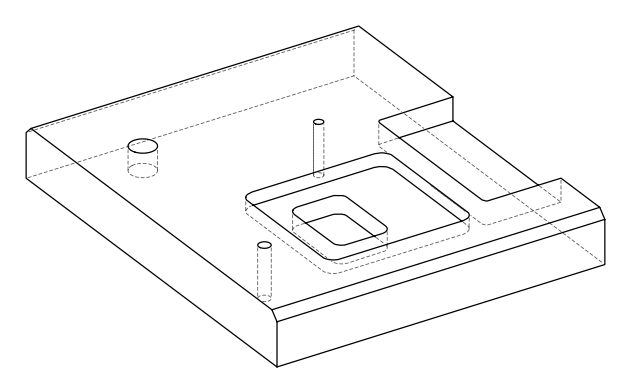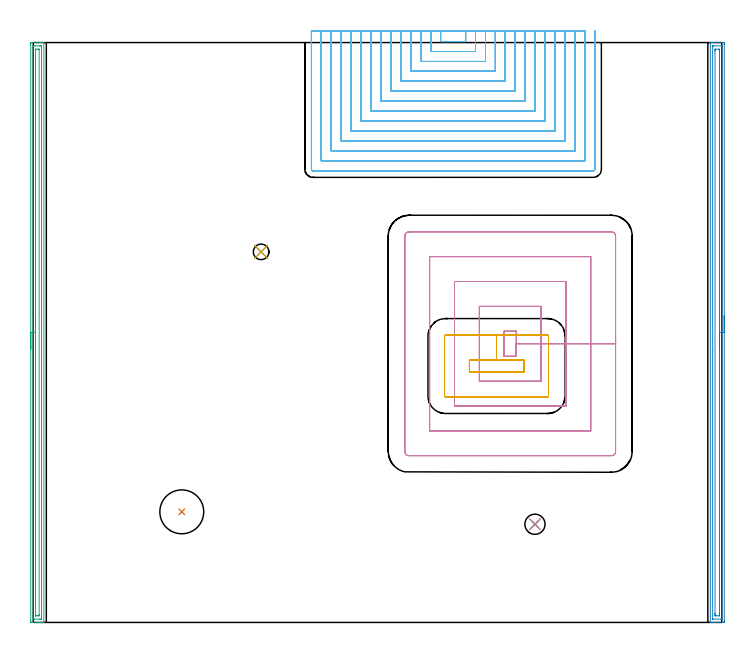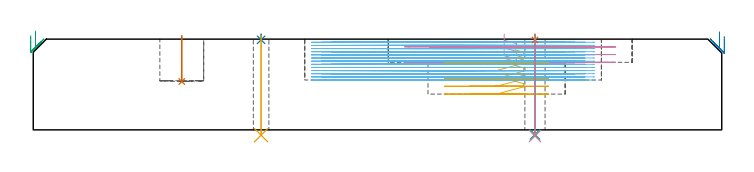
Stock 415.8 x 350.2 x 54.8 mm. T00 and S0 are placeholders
(PLAN: 11 operations, 7 tool changes, 163.1 min)
(1 INDEXABLE_INSERT_DRILL_BLIND_HOLE_FROM_SOLID | STEP1POCKET | NXT0302_024 | 0.11 min | 13935 mm3)
(2 AREA_MILL | FG_CHAMFER_SURFACE | UGT0205_001 | 8.64 min | 12355 mm3)
(3 AREA_MILL_1 | FG_CHAMFER_SURFACE_1 | UGT0205_001 | 8.62 min | 10927 mm3)
(4 MILL_RECTANGULAR_POCKET | POCKET_RECTANGULAR_STRAIGHT | UGT0201_104 | Follow Part, ap 5, ae 75% | 9.26 min | 318202 mm3)
(5 MILL_RECTANGULAR_POCKET_1 | POCKET_RECTANGULAR_STRAIGHT_1 | UGT0201_104 | Follow Part, ap 5, ae 75% | 3.57 min | 89242 mm3)
(6 MILL_SLOT | SLOT_PARTIAL_RECTANGULAR | NXT0201_009 | Follow Part, ap 2, ae 75% | 132.16 min | 359877 mm3)
(7 SPOT_DRILL | STEP1HOLE | NXT0321_9005460120000 | 0.03 min | 36 mm3)
(8 SPOT_DRILL_1 | STEP1HOLE_1 | NXT0321_9005460120000 | 0.03 min | 16 mm3)
(9 DRILL_THROUGH_HOLE_INTO_CENTER | STEP1HOLE | NXT0301_042 | 0.24 min | 2161 mm3)
(10 DRILL_TO_ENLARGE_THROUGH_HOLE | STEP1HOLE | NXT0301_093 | 0.24 min | 4204 mm3)
(11 DRILL_THROUGH_HOLE_INTO_CENTER_1 | STEP1HOLE_1 | NXT0301_065 | 0.24 min | 3795 mm3)
(TOOL NXT0302_024 | Index. Insert Drill 26.5mm [880-D2650L32-03] | D26.5 PA176 FL80 Z2)
(TOOL UGT0205_001 | Chamfer Mill 20 x 3 x 45 deg. | D20 FL50 Z2)
(TOOL UGT0201_104 | End Mill 20 mm | D20 FL22 Z2)
(TOOL NXT0201_009 | ENDMILL 8mm [2P460-0800-NA 1630] | D8 FL26 Z6)
(TOOL NXT0321_9005460120000 | NC Spot Drill, 142deg, 12mm, Carbide, Uncoated | D12 PA142 FL30 Z2)
(TOOL NXT0301_042 | Carbide Drill 7.1mm [860.1-0710-057A1-MM 2214] | D7.1 PA140 FL85 Z2)
(TOOL NXT0301_093 | Carbide Drill 12.2mm [860.1-1220-037A1-MM 2214] | D12.2 PA140 FL60 Z2)
(TOOL NXT0301_065 | Carbide Drill 9.4mm [860.1-0940-075A1-MM 2214] | D9.4 PA140 FL98 Z2)
(OP 1 INDEXABLE_INSERT_DRILL_BLIND_HOLE_FROM_SOLID)
G17 G21 G94 G90
T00 M6
G54
G17 G0 G90 X89.7 Y66.8 S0 M3
G43 Z64.8 H1
G94 G81 G98 Z29.2 F250. R56.8
G80
M5
M2
(OP 2 AREA_MILL)
G17 G21 G94 G90
T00 M6
G54
G17 G0 G90 X417.3 Y185.1 S1061 M3
G43 Z64.8 H0
Z56.4
G94 G1 Y185.062 Z55.528 F250.
Y184.948 Z54.663
Y184.759 Z53.812
Y184.497 Z52.98
Y184.163 Z52.174
Y183.76 Z51.4
Y183.291 Z50.664
Y182.76 Z49.972
Y182.171 Z49.329
Y181.528 Z48.74
Y180.836 Z48.208
Y180.1 Z47.74
Y179.326 Z47.337
Y178.52 Z47.003
Y177.688 Z46.741
Y176.836 Z46.552
Y175.972 Z46.438
Y175.1 Z46.4
Y0.875
X417.298 Y0.607 Z46.402
X417.292 Y0.007 Z46.406
X417.279 Y0.003 Z46.418
X416.675 Y0. Z47.022
X412.206 Z51.488
X411.634 Z52.063
X411.312 Z52.384
X410.74 Z52.957
X410.418 Z53.277
X409.349 Z54.35
X408.963 Y0.002 Z54.728
X408.93 Y0.005 Z54.761
X408.902 Y0.01 Z54.788
X408.9 Y0.16 Z54.8
Y350.04
X408.902 Y350.19 Z54.788
X408.961 Y350.193 Z54.73
X409.349 Y350.2 Z54.35
X409.775 Z53.924
X410.418 Z53.277
X411.634 Z52.063
X412.206 Z51.488
X416.675 Y350.199 Z47.022
X417.279 Y350.197 Z46.418
X417.292 Y350.193 Z46.406
X417.297 Y349.593 Z46.403
X417.3 Y348.969 Z46.4
Y175.1
X415.886 Z47.814
X415.885 Y2.288 Z47.815
X415.882 Y2.184 Z47.818
X415.873 Y2.01 Z47.827
X415.781 Y2.007 Z47.919
X415.28 Y2. Z48.42
X410.418 Y2.001 Z53.282
X410.363 Y2.004 Z53.337
X410.331 Y2.01 Z53.369
X410.321 Y2.024 Z53.379
X410.318 Y2.08 Z53.382
X410.315 Y2.288 Z53.385
X410.314 Y2.392 Z53.386
X410.315 Y347.911 Z53.385
X410.318 Y348.016 Z53.382
X410.327 Y348.19 Z53.373
X410.418 Y348.193 Z53.282
X410.92 Y348.199 Z52.78
X415.781 Z47.919
X415.837 Y348.196 Z47.863
X415.869 Y348.19 Z47.831
X415.879 Y348.176 Z47.821
X415.882 Y348.12 Z47.818
X415.885 Y347.912 Z47.815
X415.886 Y347.808 Z47.814
Y175.1
X414.472 Z49.228
X414.471 Y5.069 Z49.229
Y4.593
X414.467 Y4.177 Z49.233
X414.465 Y4.059 Z49.235
X414.46 Y4.01 Z49.24
X414.348 Y4.006 Z49.352
X414.17 Y4.001 Z49.53
X412.383 Z51.317
X412.206 Y4.004 Z51.494
X412.029 Y4.01 Z51.671
X411.735 Y4.028 Z51.965
X411.733 Y4.177 Z51.967
X411.73 Y4.653 Z51.97
X411.729 Y5.069 Z51.971
X411.728 Y5.547 Z51.972
X411.729 Y345.13 Z51.971
Y345.607
X411.733 Y346.023 Z51.967
X411.735 Y346.141 Z51.965
X411.74 Y346.19 Z51.96
X411.852 Y346.194 Z51.848
X412.03 Y346.199 Z51.67
X413.817 Z49.883
X413.994 Y346.196 Z49.706
X414.171 Y346.19 Z49.529
X414.465 Y346.172 Z49.235
X414.467 Y346.023 Z49.233
X414.47 Y345.547 Z49.23
X414.471 Y345.13 Z49.229
X414.472 Y344.653 Z49.228
Y175.1
Y174.228 Z49.266
Y173.363 Z49.38
Y172.512 Z49.569
Y171.68 Z49.831
Y170.874 Z50.165
Y170.1 Z50.568
Y169.364 Z51.037
Y168.672 Z51.568
Y168.029 Z52.157
Y167.44 Z52.801
Y166.908 Z53.493
Y166.44 Z54.228
Y166.037 Z55.002
Y165.703 Z55.808
Y165.441 Z56.64
Y165.252 Z57.492
Y165.138 Z58.357
Y165.1 Z59.228
G0 Z64.8
M5
M2
(OP 3 AREA_MILL_1)
G17 G21 G94 G90
T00 M6
G54
G17 G0 G90 X-1.5 Y165.1 S1061 M3
G43 Z64.8 H0
Z56.9
G94 G1 Y165.138 Z56.028 F250.
Y165.252 Z55.163
Y165.441 Z54.312
Y165.703 Z53.48
Y166.037 Z52.674
Y166.44 Z51.9
Y166.908 Z51.164
Y167.44 Z50.472
Y168.029 Z49.829
Y168.672 Z49.24
Y169.364 Z48.708
Y170.1 Z48.24
Y170.874 Z47.837
Y171.68 Z47.503
Y172.512 Z47.241
Y173.364 Z47.052
Y174.228 Z46.938
Y175.1 Z46.9
Y349.137
X-1.499 Y349.593 Z46.901
X-1.495 Y350.025 Z46.903
X-1.492 Y350.19 Z46.906
X-1.07 Y350.2 Z47.327
X3.33 Z51.724
X3.893 Z52.29
X4.21 Z52.606
X4.773 Z53.169
X5.09 Z53.485
X6.091 Z54.491
X6.394 Y350.19 Z54.793
X6.4 Y350.039 Z54.8
Y0.161
X6.394 Y0.01 Z54.793
X6.091 Y0. Z54.49
X5.723 Z54.122
X5.09 Z53.485
X3.893 Z52.29
X3.33 Z51.724
X-1.07 Y0.001 Z47.327
X-1.293 Y0.004 Z47.104
X-1.492 Y0.01 Z46.906
X-1.495 Y0.175 Z46.903
X-1.499 Y0.607 Z46.901
X-1.5 Y1.043 Z46.9
Y175.1
X-0.086 Z48.314
X-0.085 Y347.702 Z48.315
X-0.084 Y347.808 Z48.316
X-0.076 Y348.19 Z48.324
X0.306 Y348.198 Z48.706
X0.69 Y348.199 Z49.09
X1.184 Y348.2 Z49.584
X3.824 Z52.224
X4.21 Y348.199 Z52.61
X4.706 Y348.197 Z53.106
X4.898 Y348.19 Z53.298
X4.979 Y348.163 Z53.379
X4.984 Y347.915 Z53.384
X4.985 Y347.808 Z53.385
X4.986 Y347.021 Z53.386
X4.985 Y2.498 Z53.385
X4.983 Y2.392 Z53.383
X4.975 Y2.01 Z53.375
X4.594 Y2.002 Z52.994
X4.21 Y2.001 Z52.61
X3.716 Y2. Z52.116
X1.076 Z49.476
X0.69 Y2.001 Z49.09
X0.193 Y2.003 Z48.593
X0.002 Y2.01 Z48.402
X-0.079 Y2.037 Z48.321
X-0.084 Y2.285 Z48.316
X-0.085 Y2.392 Z48.315
X-0.086 Y3.179 Z48.314
Y175.1
X1.328 Z49.728
X1.329 Y345.375 Z49.729
X1.334 Y346.023 Z49.734
X1.335 Y346.144 Z49.735
X1.343 Y346.191 Z49.743
X1.4 Y346.196 Z49.8
X1.57 Y346.198 Z49.97
X2.276 Y346.2 Z50.676
X3.156 Z51.556
X3.33 Y346.198 Z51.73
X3.504 Y346.194 Z51.904
X3.553 Y346.19 Z51.953
X3.565 Y346.183 Z51.965
X3.567 Y346.169 Z51.967
X3.57 Y346.105 Z51.97
X3.571 Y346.023 Z51.971
Y345.778
Y4.825
X3.566 Y4.177 Z51.966
X3.564 Y4.056 Z51.964
X3.557 Y4.01 Z51.957
X3.5 Y4.004 Z51.9
X3.33 Y4.002 Z51.73
X2.624 Y4. Z51.024
X1.744 Z50.144
X1.57 Y4.002 Z49.97
X1.396 Y4.006 Z49.796
X1.347 Y4.01 Z49.747
X1.335 Y4.017 Z49.735
X1.333 Y4.031 Z49.733
X1.33 Y4.095 Z49.73
X1.329 Y4.177 Z49.729
X1.328 Y4.422 Z49.728
Y175.1
Y175.972 Z49.766
Y176.836 Z49.88
Y177.688 Z50.069
Y178.52 Z50.331
Y179.326 Z50.665
Y180.1 Z51.068
Y180.836 Z51.537
Y181.528 Z52.068
Y182.171 Z52.657
Y182.76 Z53.301
Y183.292 Z53.993
Y183.76 Z54.728
Y184.163 Z55.502
Y184.497 Z56.308
Y184.759 Z57.14
Y184.948 Z57.992
Y185.062 Z58.857
Y185.1 Z59.728
G0 Z64.8
M5
M2
(OP 4 MILL_RECTANGULAR_POCKET)
G17 G21 G94 G90
T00 M6
G54
G17 G0 G90 X284.4 Y174.412 S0 M3
G43 Z64.8 H0
Z57.8
G94 G1 Y160.7 Z54.126 F250.
X291.7 Z52.17
Y168.3 Z50.133
Y175.9 F500.
X284.4
Y160.7
X291.7
Y168.3
X306.7
Y190.9
X269.4
Y145.7
X306.7
Y168.3
X321.7
Y205.9
X254.4
Y130.7
X321.7
Y168.3
X336.7
Y220.9
X239.4
Y115.7
X336.7
Y168.3
X351.7
Y233.3
G3 X349.1 Y235.9 R2.6
G1 X227.
G3 X224.4 Y233.3 R2.6
G1 Y103.3
G3 X227. Y100.7 R2.6
G1 X349.1
G3 X351.7 Y103.3 R2.6
G1 Y168.3
Y169.3
G0 X284.4 Y174.412 Z53.133
G1 Y160.7 Z49.459 F250.
X291.7 Z47.503
Y168.3 Z45.467
Y175.9 F500.
X284.4
Y160.7
X291.7
Y168.3
X306.7
Y190.9
X269.4
Y145.7
X306.7
Y168.3
X321.7
Y205.9
X254.4
Y130.7
X321.7
Y168.3
X336.7
Y220.9
X239.4
Y115.7
X336.7
Y168.3
X351.7
Y233.3
G3 X349.1 Y235.9 R2.6
G1 X227.
G3 X224.4 Y233.3 R2.6
G1 Y103.3
G3 X227. Y100.7 R2.6
G1 X349.1
G3 X351.7 Y103.3 R2.6
G1 Y168.3
Y169.3
G0 X284.4 Y174.412 Z48.467
G1 Y160.7 Z44.792 F250.
X291.7 Z42.836
Y168.3 Z40.8
Y175.9 F500.
X284.4
Y160.7
X291.7
Y168.3
X306.7
Y190.9
X269.4
Y145.7
X306.7
Y168.3
X321.7
Y205.9
X254.4
Y130.7
X321.7
Y168.3
X336.7
Y220.9
X239.4
Y115.7
X336.7
Y168.3
X351.7
Y233.3
G3 X349.1 Y235.9 R2.6
G1 X227.
G3 X224.4 Y233.3 R2.6
G1 Y103.3
G3 X227. Y100.7 R2.6
G1 X349.1
G3 X351.7 Y103.3 R2.6
G1 Y168.3
Y169.3
G0 Z64.8
M5
M2
(OP 5 MILL_RECTANGULAR_POCKET_1)
G17 G21 G94 G90
T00 M6
G54
G17 G0 G90 X291.003 Y151.2 S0 M3
G43 Z64.8 H0
Z48.314
G94 G1 X296.2 Z46.922 F250.
Y158.5 Z44.966
X279.8 Z40.571
X263.4 F500.
Y151.2
X296.2
Y158.5
X279.8
Y173.5
X249.
G3 X248.4 Y172.9 R0.6
G1 Y136.8
G3 X249. Y136.2 R0.6
G1 X310.6
G3 X311.2 Y136.8 R0.6
G1 Y172.9
G3 X310.6 Y173.5 R0.6
G1 X279.8
X278.8
G0 X291.003 Y151.2 Z43.571
G1 X296.2 Z42.179 F250.
Y158.5 Z40.223
X279.8 Z35.829
X263.4 F500.
Y151.2
X296.2
Y158.5
X279.8
Y173.5
X249.
G3 X248.4 Y172.9 R0.6
G1 Y136.8
G3 X249. Y136.2 R0.6
G1 X310.6
G3 X311.2 Y136.8 R0.6
G1 Y172.9
G3 X310.6 Y173.5 R0.6
G1 X279.8
X278.8
G0 X291.003 Y151.2 Z38.829
G1 X296.2 Z37.436 F250.
Y158.5 Z35.48
X279.8 Z31.086
X263.4 F500.
Y151.2
X296.2
Y158.5
X279.8
Y173.5
X249.
G3 X248.4 Y172.9 R0.6
G1 Y136.8
G3 X249. Y136.2 R0.6
G1 X310.6
G3 X311.2 Y136.8 R0.6
G1 Y172.9
G3 X310.6 Y173.5 R0.6
G1 X279.8
X278.8
G0 X291.003 Y151.2 Z34.086
G1 X296.2 Z32.693 F250.
Y158.5 Z30.737
X279.8 Z26.343
X263.4 F500.
Y151.2
X296.2
Y158.5
X279.8
Y173.5
X249.
G3 X248.4 Y172.9 R0.6
G1 Y136.8
G3 X249. Y136.2 R0.6
G1 X310.6
G3 X311.2 Y136.8 R0.6
G1 Y172.9
G3 X310.6 Y173.5 R0.6
G1 X279.8
X278.8
G0 X291.003 Y151.2 Z29.343
G1 X296.2 Z27.95 F250.
Y158.5 Z25.994
X279.8 Z21.6
X263.4 F500.
Y151.2
X296.2
Y158.5
X279.8
Y173.5
X249.
G3 X248.4 Y172.9 R0.6
G1 Y136.8
G3 X249. Y136.2 R0.6
G1 X310.6
G3 X311.2 Y136.8 R0.6
G1 Y172.9
G3 X310.6 Y173.5 R0.6
G1 X279.8
X278.8
G0 Z64.8
M5
M2
(OP 6 MILL_SLOT)
G17 G21 G94 G90
T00 M6
G54
G17 G0 G90 X246. Y357.2 S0 M3
G43 Z64.8 H1
Z52.9
G94 G1 Y354.2 F250.
Y350.8 F500.
X261.1
Y354.2
Y357.2 F250.
X240.
Y354.2
Y344.8 F500.
X267.1
Y354.2
Y357.2 F250.
X234.
Y354.2
Y338.8 F500.
X273.1
Y354.2
Y357.2 F250.
X228.
Y354.2
Y332.8 F500.
X279.1
Y354.2
Y357.2 F250.
X222.
Y354.2
Y326.8 F500.
X285.1
Y354.2
Y357.2 F250.
X216.
Y354.2
Y320.8 F500.
X291.1
Y354.2
Y357.2 F250.
X210.
Y354.2
Y314.8 F500.
X297.1
Y354.2
Y357.2 F250.
X204.
Y354.2
Y308.8 F500.
X303.1
Y354.2
Y357.2 F250.
X198.
Y354.2
Y302.8 F500.
X309.1
Y354.2
Y357.2 F250.
X192.
Y354.2
Y296.8 F500.
X315.1
Y354.2
Y357.2 F250.
X186.
Y354.2
Y290.8 F500.
X321.1
Y354.2
Y357.2 F250.
X180.
Y354.2
Y284.8 F500.
X327.1
Y354.2
Y357.2 F250.
X174.
Y354.2
Y278.8 F500.
X333.1
Y354.2
Y357.2 F250.
X168.
Y354.2
Y273.7 F500.
G3 X168.9 Y272.8 R0.9
G1 X338.2
G3 X339.1 Y273.7 R0.9
G1 Y354.2
Y357.2 F250.
G0 X246. Z51.
G1 Y354.2
Y350.8 F500.
X261.1
Y354.2
Y357.2 F250.
X240.
Y354.2
Y344.8 F500.
X267.1
Y354.2
Y357.2 F250.
X234.
Y354.2
Y338.8 F500.
X273.1
Y354.2
Y357.2 F250.
X228.
Y354.2
Y332.8 F500.
X279.1
Y354.2
Y357.2 F250.
X222.
Y354.2
Y326.8 F500.
X285.1
Y354.2
Y357.2 F250.
X216.
Y354.2
Y320.8 F500.
X291.1
Y354.2
Y357.2 F250.
X210.
Y354.2
Y314.8 F500.
X297.1
Y354.2
Y357.2 F250.
X204.
Y354.2
Y308.8 F500.
X303.1
Y354.2
Y357.2 F250.
X198.
Y354.2
Y302.8 F500.
X309.1
Y354.2
Y357.2 F250.
X192.
Y354.2
Y296.8 F500.
X315.1
Y354.2
Y357.2 F250.
X186.
Y354.2
Y290.8 F500.
X321.1
Y354.2
Y357.2 F250.
X180.
Y354.2
Y284.8 F500.
X327.1
Y354.2
Y357.2 F250.
X174.
Y354.2
Y278.8 F500.
X333.1
Y354.2
Y357.2 F250.
X168.
Y354.2
Y273.7 F500.
G3 X168.9 Y272.8 R0.9
G1 X338.2
G3 X339.1 Y273.7 R0.9
G1 Y354.2
Y357.2 F250.
G0 X246. Z49.1
G1 Y354.2
Y350.8 F500.
X261.1
Y354.2
Y357.2 F250.
X240.
Y354.2
Y344.8 F500.
X267.1
Y354.2
Y357.2 F250.
X234.
Y354.2
Y338.8 F500.
X273.1
Y354.2
Y357.2 F250.
X228.
Y354.2
Y332.8 F500.
X279.1
Y354.2
Y357.2 F250.
X222.
Y354.2
Y326.8 F500.
X285.1
Y354.2
Y357.2 F250.
X216.
Y354.2
Y320.8 F500.
X291.1
Y354.2
Y357.2 F250.
X210.
Y354.2
Y314.8 F500.
X297.1
Y354.2
Y357.2 F250.
X204.
Y354.2
Y308.8 F500.
X303.1
Y354.2
Y357.2 F250.
X198.
Y354.2
Y302.8 F500.
X309.1
Y354.2
Y357.2 F250.
X192.
Y354.2
Y296.8 F500.
X315.1
Y354.2
Y357.2 F250.
X186.
Y354.2
Y290.8 F500.
X321.1
Y354.2
Y357.2 F250.
X180.
Y354.2
Y284.8 F500.
X327.1
Y354.2
Y357.2 F250.
X174.
Y354.2
Y278.8 F500.
X333.1
Y354.2
Y357.2 F250.
X168.
Y354.2
Y273.7 F500.
G3 X168.9 Y272.8 R0.9
G1 X338.2
G3 X339.1 Y273.7 R0.9
G1 Y354.2
Y357.2 F250.
G0 X246. Z47.2
G1 Y354.2
Y350.8 F500.
X261.1
Y354.2
Y357.2 F250.
X240.
Y354.2
Y344.8 F500.
X267.1
Y354.2
Y357.2 F250.
X234.
Y354.2
Y338.8 F500.
X273.1
Y354.2
Y357.2 F250.
X228.
Y354.2
Y332.8 F500.
X279.1
Y354.2
Y357.2 F250.
X222.
Y354.2
Y326.8 F500.
X285.1
Y354.2
Y357.2 F250.
X216.
Y354.2
Y320.8 F500.
X291.1
Y354.2
Y357.2 F250.
X210.
Y354.2
Y314.8 F500.
X297.1
Y354.2
Y357.2 F250.
X204.
Y354.2
Y308.8 F500.
X303.1
Y354.2
Y357.2 F250.
X198.
Y354.2
Y302.8 F500.
X309.1
Y354.2
Y357.2 F250.
X192.
Y354.2
Y296.8 F500.
X315.1
Y354.2
Y357.2 F250.
X186.
Y354.2
Y290.8 F500.
X321.1
Y354.2
Y357.2 F250.
X180.
Y354.2
Y284.8 F500.
X327.1
Y354.2
Y357.2 F250.
X174.
Y354.2
Y278.8 F500.
X333.1
Y354.2
Y357.2 F250.
X168.
Y354.2
Y273.7 F500.
G3 X168.9 Y272.8 R0.9
G1 X338.2
G3 X339.1 Y273.7 R0.9
G1 Y354.2
Y357.2 F250.
G0 X246. Z45.3
G1 Y354.2
Y350.8 F500.
X261.1
Y354.2
Y357.2 F250.
X240.
Y354.2
Y344.8 F500.
X267.1
Y354.2
Y357.2 F250.
X234.
Y354.2
Y338.8 F500.
X273.1
Y354.2
Y357.2 F250.
X228.
Y354.2
Y332.8 F500.
X279.1
Y354.2
Y357.2 F250.
X222.
Y354.2
Y326.8 F500.
X285.1
Y354.2
Y357.2 F250.
X216.
Y354.2
Y320.8 F500.
X291.1
Y354.2
Y357.2 F250.
X210.
Y354.2
Y314.8 F500.
X297.1
Y354.2
Y357.2 F250.
X204.
Y354.2
Y308.8 F500.
X303.1
Y354.2
Y357.2 F250.
X198.
Y354.2
Y302.8 F500.
X309.1
Y354.2
Y357.2 F250.
X192.
Y354.2
Y296.8 F500.
X315.1
Y354.2
Y357.2 F250.
X186.
Y354.2
Y290.8 F500.
X321.1
Y354.2
Y357.2 F250.
X180.
Y354.2
Y284.8 F500.
X327.1
Y354.2
Y357.2 F250.
X174.
Y354.2
Y278.8 F500.
X333.1
Y354.2
Y357.2 F250.
X168.
Y354.2
Y273.7 F500.
G3 X168.9 Y272.8 R0.9
G1 X338.2
G3 X339.1 Y273.7 R0.9
G1 Y354.2
Y357.2 F250.
G0 X246. Z43.4
G1 Y354.2
Y350.8 F500.
X261.1
Y354.2
Y357.2 F250.
X240.
Y354.2
Y344.8 F500.
X267.1
Y354.2
Y357.2 F250.
X234.
Y354.2
Y338.8 F500.
X273.1
Y354.2
Y357.2 F250.
X228.
Y354.2
Y332.8 F500.
X279.1
Y354.2
Y357.2 F250.
X222.
Y354.2
Y326.8 F500.
X285.1
Y354.2
Y357.2 F250.
X216.
Y354.2
Y320.8 F500.
X291.1
Y354.2
Y357.2 F250.
X210.
Y354.2
Y314.8 F500.
X297.1
Y354.2
Y357.2 F250.
X204.
Y354.2
Y308.8 F500.
X303.1
Y354.2
Y357.2 F250.
X198.
Y354.2
Y302.8 F500.
X309.1
Y354.2
Y357.2 F250.
X192.
Y354.2
Y296.8 F500.
X315.1
Y354.2
Y357.2 F250.
X186.
Y354.2
Y290.8 F500.
X321.1
Y354.2
Y357.2 F250.
X180.
Y354.2
Y284.8 F500.
X327.1
Y354.2
Y357.2 F250.
X174.
Y354.2
Y278.8 F500.
X333.1
Y354.2
Y357.2 F250.
X168.
Y354.2
Y273.7 F500.
G3 X168.9 Y272.8 R0.9
G1 X338.2
G3 X339.1 Y273.7 R0.9
G1 Y354.2
Y357.2 F250.
G0 X246. Z41.5
G1 Y354.2
Y350.8 F500.
X261.1
Y354.2
Y357.2 F250.
X240.
Y354.2
Y344.8 F500.
X267.1
Y354.2
Y357.2 F250.
X234.
Y354.2
Y338.8 F500.
X273.1
Y354.2
Y357.2 F250.
X228.
Y354.2
Y332.8 F500.
X279.1
Y354.2
Y357.2 F250.
X222.
Y354.2
Y326.8 F500.
X285.1
Y354.2
Y357.2 F250.
X216.
Y354.2
Y320.8 F500.
X291.1
Y354.2
Y357.2 F250.
X210.
Y354.2
Y314.8 F500.
X297.1
Y354.2
Y357.2 F250.
X204.
Y354.2
Y308.8 F500.
X303.1
Y354.2
Y357.2 F250.
X198.
Y354.2
Y302.8 F500.
X309.1
Y354.2
Y357.2 F250.
X192.
Y354.2
Y296.8 F500.
X315.1
Y354.2
Y357.2 F250.
X186.
Y354.2
Y290.8 F500.
X321.1
Y354.2
Y357.2 F250.
X180.
Y354.2
Y284.8 F500.
X327.1
Y354.2
Y357.2 F250.
X174.
Y354.2
Y278.8 F500.
X333.1
Y354.2
Y357.2 F250.
X168.
Y354.2
Y273.7 F500.
G3 X168.9 Y272.8 R0.9
G1 X338.2
G3 X339.1 Y273.7 R0.9
G1 Y354.2
Y357.2 F250.
G0 X246. Z39.6
G1 Y354.2
Y350.8 F500.
X261.1
Y354.2
Y357.2 F250.
X240.
Y354.2
Y344.8 F500.
X267.1
Y354.2
Y357.2 F250.
X234.
Y354.2
Y338.8 F500.
X273.1
Y354.2
Y357.2 F250.
X228.
Y354.2
Y332.8 F500.
X279.1
Y354.2
Y357.2 F250.
X222.
Y354.2
Y326.8 F500.
X285.1
Y354.2
Y357.2 F250.
X216.
Y354.2
Y320.8 F500.
X291.1
Y354.2
Y357.2 F250.
X210.
Y354.2
Y314.8 F500.
X297.1
Y354.2
Y357.2 F250.
X204.
Y354.2
Y308.8 F500.
X303.1
Y354.2
Y357.2 F250.
X198.
Y354.2
Y302.8 F500.
X309.1
Y354.2
Y357.2 F250.
X192.
Y354.2
Y296.8 F500.
X315.1
Y354.2
Y357.2 F250.
X186.
Y354.2
Y290.8 F500.
X321.1
Y354.2
Y357.2 F250.
X180.
Y354.2
Y284.8 F500.
X327.1
Y354.2
Y357.2 F250.
X174.
Y354.2
Y278.8 F500.
X333.1
Y354.2
Y357.2 F250.
X168.
Y354.2
Y273.7 F500.
G3 X168.9 Y272.8 R0.9
G1 X338.2
G3 X339.1 Y273.7 R0.9
G1 Y354.2
Y357.2 F250.
G0 X246. Z37.7
G1 Y354.2
Y350.8 F500.
X261.1
Y354.2
Y357.2 F250.
X240.
Y354.2
Y344.8 F500.
X267.1
Y354.2
Y357.2 F250.
X234.
Y354.2
Y338.8 F500.
X273.1
Y354.2
Y357.2 F250.
X228.
Y354.2
Y332.8 F500.
X279.1
Y354.2
Y357.2 F250.
X222.
Y354.2
Y326.8 F500.
X285.1
Y354.2
Y357.2 F250.
X216.
Y354.2
Y320.8 F500.
X291.1
Y354.2
Y357.2 F250.
X210.
Y354.2
Y314.8 F500.
X297.1
Y354.2
Y357.2 F250.
X204.
Y354.2
Y308.8 F500.
X303.1
Y354.2
Y357.2 F250.
X198.
Y354.2
Y302.8 F500.
X309.1
Y354.2
Y357.2 F250.
X192.
Y354.2
Y296.8 F500.
X315.1
Y354.2
Y357.2 F250.
X186.
Y354.2
Y290.8 F500.
X321.1
Y354.2
Y357.2 F250.
X180.
Y354.2
Y284.8 F500.
X327.1
Y354.2
Y357.2 F250.
X174.
Y354.2
Y278.8 F500.
X333.1
Y354.2
Y357.2 F250.
X168.
Y354.2
Y273.7 F500.
G3 X168.9 Y272.8 R0.9
G1 X338.2
G3 X339.1 Y273.7 R0.9
G1 Y354.2
Y357.2 F250.
G0 X246. Z35.8
G1 Y354.2
Y350.8 F500.
X261.1
Y354.2
Y357.2 F250.
X240.
Y354.2
Y344.8 F500.
X267.1
Y354.2
Y357.2 F250.
X234.
Y354.2
Y338.8 F500.
X273.1
Y354.2
Y357.2 F250.
X228.
Y354.2
Y332.8 F500.
X279.1
Y354.2
Y357.2 F250.
X222.
Y354.2
Y326.8 F500.
X285.1
Y354.2
Y357.2 F250.
X216.
Y354.2
Y320.8 F500.
X291.1
Y354.2
Y357.2 F250.
X210.
Y354.2
Y314.8 F500.
X297.1
Y354.2
Y357.2 F250.
X204.
Y354.2
Y308.8 F500.
X303.1
Y354.2
Y357.2 F250.
X198.
Y354.2
Y302.8 F500.
X309.1
Y354.2
Y357.2 F250.
X192.
Y354.2
Y296.8 F500.
X315.1
Y354.2
Y357.2 F250.
X186.
Y354.2
Y290.8 F500.
X321.1
Y354.2
Y357.2 F250.
X180.
Y354.2
Y284.8 F500.
X327.1
Y354.2
Y357.2 F250.
X174.
Y354.2
Y278.8 F500.
X333.1
Y354.2
Y357.2 F250.
X168.
Y354.2
Y273.7 F500.
G3 X168.9 Y272.8 R0.9
G1 X338.2
G3 X339.1 Y273.7 R0.9
G1 Y354.2
Y357.2 F250.
G0 X246. Z33.9
G1 Y354.2
Y350.8 F500.
X261.1
Y354.2
Y357.2 F250.
X240.
Y354.2
Y344.8 F500.
X267.1
Y354.2
Y357.2 F250.
X234.
Y354.2
Y338.8 F500.
X273.1
Y354.2
Y357.2 F250.
X228.
Y354.2
Y332.8 F500.
X279.1
Y354.2
Y357.2 F250.
X222.
Y354.2
Y326.8 F500.
X285.1
Y354.2
Y357.2 F250.
X216.
Y354.2
Y320.8 F500.
X291.1
Y354.2
Y357.2 F250.
X210.
Y354.2
Y314.8 F500.
X297.1
Y354.2
Y357.2 F250.
X204.
Y354.2
Y308.8 F500.
X303.1
Y354.2
Y357.2 F250.
X198.
Y354.2
Y302.8 F500.
X309.1
Y354.2
Y357.2 F250.
X192.
Y354.2
Y296.8 F500.
X315.1
Y354.2
Y357.2 F250.
X186.
Y354.2
Y290.8 F500.
X321.1
Y354.2
Y357.2 F250.
X180.
Y354.2
Y284.8 F500.
X327.1
Y354.2
Y357.2 F250.
X174.
Y354.2
Y278.8 F500.
X333.1
Y354.2
Y357.2 F250.
X168.
Y354.2
Y273.7 F500.
G3 X168.9 Y272.8 R0.9
G1 X338.2
G3 X339.1 Y273.7 R0.9
G1 Y354.2
Y357.2 F250.
G0 X246. Z32.
G1 Y354.2
Y350.8 F500.
X261.1
Y354.2
Y357.2 F250.
X240.
Y354.2
Y344.8 F500.
X267.1
Y354.2
Y357.2 F250.
X234.
Y354.2
Y338.8 F500.
X273.1
Y354.2
Y357.2 F250.
X228.
Y354.2
Y332.8 F500.
X279.1
Y354.2
Y357.2 F250.
X222.
Y354.2
Y326.8 F500.
X285.1
Y354.2
Y357.2 F250.
X216.
Y354.2
Y320.8 F500.
X291.1
Y354.2
Y357.2 F250.
X210.
Y354.2
Y314.8 F500.
X297.1
Y354.2
Y357.2 F250.
X204.
Y354.2
Y308.8 F500.
X303.1
Y354.2
Y357.2 F250.
X198.
Y354.2
Y302.8 F500.
X309.1
Y354.2
Y357.2 F250.
X192.
Y354.2
Y296.8 F500.
X315.1
Y354.2
Y357.2 F250.
X186.
Y354.2
Y290.8 F500.
X321.1
Y354.2
Y357.2 F250.
X180.
Y354.2
Y284.8 F500.
X327.1
Y354.2
Y357.2 F250.
X174.
Y354.2
Y278.8 F500.
X333.1
Y354.2
Y357.2 F250.
X168.
Y354.2
Y273.7 F500.
G3 X168.9 Y272.8 R0.9
G1 X338.2
G3 X339.1 Y273.7 R0.9
G1 Y354.2
Y357.2 F250.
G0 X246. Z30.1
G1 Y354.2
Y350.8 F500.
X261.1
Y354.2
Y357.2 F250.
X240.
Y354.2
Y344.8 F500.
X267.1
Y354.2
Y357.2 F250.
X234.
Y354.2
Y338.8 F500.
X273.1
Y354.2
Y357.2 F250.
X228.
Y354.2
Y332.8 F500.
X279.1
Y354.2
Y357.2 F250.
X222.
Y354.2
Y326.8 F500.
X285.1
Y354.2
Y357.2 F250.
X216.
Y354.2
Y320.8 F500.
X291.1
Y354.2
Y357.2 F250.
X210.
Y354.2
Y314.8 F500.
X297.1
Y354.2
Y357.2 F250.
X204.
Y354.2
Y308.8 F500.
X303.1
Y354.2
Y357.2 F250.
X198.
Y354.2
Y302.8 F500.
X309.1
Y354.2
Y357.2 F250.
X192.
Y354.2
Y296.8 F500.
X315.1
Y354.2
Y357.2 F250.
X186.
Y354.2
Y290.8 F500.
X321.1
Y354.2
Y357.2 F250.
X180.
Y354.2
Y284.8 F500.
X327.1
Y354.2
Y357.2 F250.
X174.
Y354.2
Y278.8 F500.
X333.1
Y354.2
Y357.2 F250.
X168.
Y354.2
Y273.7 F500.
G3 X168.9 Y272.8 R0.9
G1 X338.2
G3 X339.1 Y273.7 R0.9
G1 Y354.2
Y357.2 F250.
G0 Z64.8
M5
M2
(OP 7 SPOT_DRILL)
G17 G21 G94 G90
T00 M6
G54
G17 G0 G90 X303. Y59.3 S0 M3
G43 Z64.8 H0
G94 G81 G98 Z54.271 F250. R57.8
G80
M5
M2
(OP 8 SPOT_DRILL_1)
G17 G21 G94 G90
T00 M6
G54
G17 G0 G90 X137.6 Y223.8 S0 M3
G43 Z64.8 H0
G94 G81 G98 Z54.387 F250. R57.8
G80
M5
M2
(OP 9 DRILL_THROUGH_HOLE_INTO_CENTER)
G17 G21 G94 G90
T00 M6
G54
G17 G0 G90 X303. Y59.3 S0 M3
G43 Z64.8 H1
G94 G73 G98 Z-2.792 F250. Q6.399 R56.8
G80
M5
M2
(OP 10 DRILL_TO_ENLARGE_THROUGH_HOLE)
G17 G21 G94 G90
T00 M6
G54
G17 G0 G90 X303. Y59.3 S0 M3
G43 Z64.8 H1
G94 G73 G98 Z-3.72 F250. Q11.704 R56.8
G80
M5
M2
(OP 11 DRILL_THROUGH_HOLE_INTO_CENTER_1)
G17 G21 G94 G90
T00 M6
G54
G17 G0 G90 X137.6 Y223.8 S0 M3
G43 Z64.8 H1
G94 G73 G98 Z-3.211 F250. Q8.287 R56.8
G80
M5
M2
